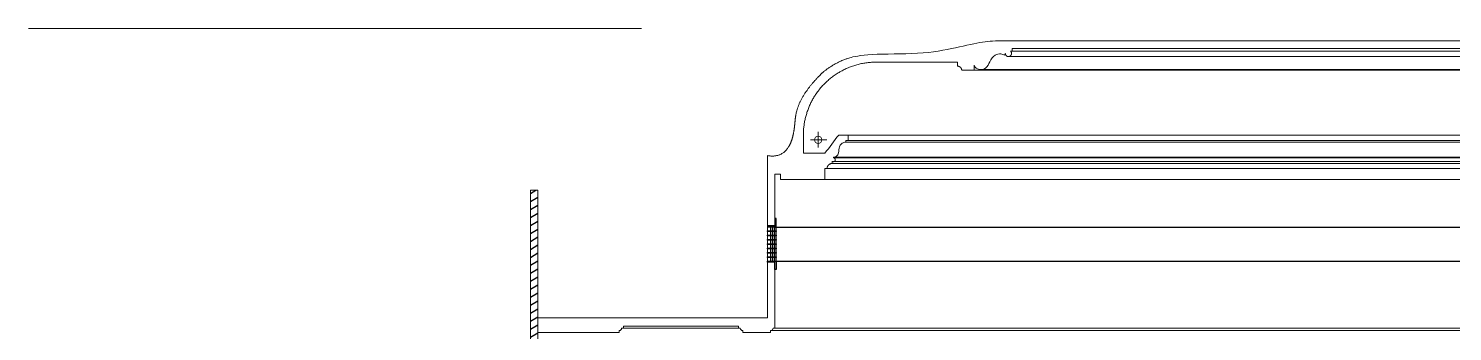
# Model space of a CAD drawing. Header units: inches. Extents: x -20583 to 399182, y -24453 to 525552.
# Drawn here: x 21159 to 25063, y 36375 to 37206 of the extents above; entities that cross this region are included whole.
import ezdxf

# ---------------------------------------------------------------- set-up
doc = ezdxf.new("R2010")
doc.units = ezdxf.units.IN
doc.header["$LTSCALE"] = 1000
doc.header["$MEASUREMENT"] = 0
doc.linetypes.add('DASHED', pattern=[0.75, 0.5, -0.25])
doc.linetypes.add('HIDDEN', pattern=[0.375, 0.25, -0.125])
for name, color, linetype in [('8', 8, 'Continuous'), ('A-Hidden', 8, 'HIDDEN'), ('FURNITURE', 200, 'Continuous'), ('METAL', 5, 'Continuous'), ('PROJECTION', 8, 'Continuous')]:
    doc.layers.add(name, color=color, linetype=linetype)
doc.layers.add('GRC', color=41, linetype='Continuous', lineweight=0)
doc.layers.add('Lighting', color=5, linetype='Continuous', lineweight=0)

# ---------------------------------------------------------------- blocks, each defined once
blk = doc.blocks.new('DIFFUSER SEC')
at = {"layer": 'FURNITURE', "color": 251, "linetype": 'Continuous', "lineweight": 0}
for p, q in [((55028.5, -20119.8), (55028.5, -20213.8)), ((55051.5, -20119.8), (55051.5, -20213.8))]:
    blk.add_line(p, q, dxfattribs=at)
at = {"layer": 'METAL'}
for points in [[(55048.5, -20096.8), (55048.5, -20116.8), (55028.5, -20116.8), (55028.5, -20119.8), (55051.5, -20119.8), (55051.5, -20096.8), (55048.5, -20096.8)], [(55048.5, -20236.8), (55048.5, -20216.8), (55028.5, -20216.8), (55028.5, -20213.8), (55051.5, -20213.8), (55051.5, -20236.8), (55048.5, -20236.8)]]:
    blk.add_lwpolyline(points, dxfattribs=at)
for points in [[(55028.5, -20130.2), (55051.5, -20130.2), (55051.5, -20132.2), (55028.5, -20132.2)], [(55028.5, -20142.1), (55051.5, -20142.1), (55051.5, -20144.1), (55028.5, -20144.1)], [(55028.5, -20154), (55051.5, -20154), (55051.5, -20156), (55028.5, -20156)], [(55028.5, -20165.8), (55051.5, -20165.8), (55051.5, -20167.8), (55028.5, -20167.8)], [(55028.5, -20177.7), (55051.5, -20177.7), (55051.5, -20179.7), (55028.5, -20179.7)], [(55028.5, -20189.6), (55051.5, -20189.6), (55051.5, -20191.6), (55028.5, -20191.6)], [(55028.5, -20201.5), (55051.5, -20201.5), (55051.5, -20203.5), (55028.5, -20203.5)]]:
    blk.add_lwpolyline(points, close=True, dxfattribs=at)
at = {"layer": 'PROJECTION'}
for p, q in [((55037.5, -20130.2), (55037.5, -20119.8)), ((55037.5, -20142.1), (55037.5, -20132.2)), ((55037.5, -20154), (55037.5, -20144.1)), ((55042.5, -20130.2), (55042.5, -20119.8)), ((55042.5, -20142.1), (55042.5, -20132.2)), ((55042.5, -20154), (55042.5, -20144.1)), ((55037.5, -20165.8), (55037.5, -20156)), ((55037.5, -20177.7), (55037.5, -20167.8)), ((55037.5, -20189.6), (55037.5, -20179.7)), ((55042.5, -20165.8), (55042.5, -20156)), ((55042.5, -20177.7), (55042.5, -20167.8)), ((55042.5, -20189.6), (55042.5, -20179.7)), ((55037.5, -20201.5), (55037.5, -20191.6)), ((55037.5, -20213.8), (55037.5, -20203.5)), ((55042.5, -20201.5), (55042.5, -20191.6)), ((55042.5, -20213.8), (55042.5, -20203.5))]:
    blk.add_line(p, q, dxfattribs=at)
blk = doc.blocks.new('light')
at = {"layer": 'Lighting'}
for p, q in [((111358.2, -7170.5), (111358.2, -7213.4)), ((111336.9, -7192.4), (111382.3, -7192.4))]:
    blk.add_line(p, q, dxfattribs=at)
blk.add_circle((111358.2, -7192.4), 9.95, dxfattribs=at)

msp = doc.modelspace()

# ---------------------------------------------------------------- hatches: boundary and pattern name
at = {"layer": '8'}
h = msp.add_hatch(dxfattribs=at)
h.set_pattern_fill('ANSI31', color=256, scale=150, angle=76.0286, style=0)
h.set_pattern_definition([(211.028577, (243651.293, 2374.438), (-9.6649787, 16.0670684), [])])
h.paths.add_polyline_path([(22535, 36128.1), (22555, 36128.1), (22555, 36762.3), (22535, 36762.3)])

# ---------------------------------------------------------------- linework, layer by layer
at = {"layer": '8', "linetype": 'HIDDEN', "ltscale": 20, "elevation": 0}
msp.add_lwpolyline([(27542.6, 36566.9), (23205, 36566.8), (23205, 36660.8), (27542.6, 36660.9)], close=True, dxfattribs=at)
at = {"layer": 'A-Hidden', "linetype": 'DASHED', "lineweight": 0, "ltscale": 10}
msp.add_line((30339, 37206.2, 0), (21158.5, 37206.2, 0), dxfattribs=at)
at = {"layer": 'GRC', "lineweight": 0}
for p, q in [((26899.1, 37129.8, 0), (23845.1, 37129.1, 0)), ((23855.7, 37143.8, 0), (26891.9, 37143.8, 0)), ((26996.9, 37091.4, 0), (23750.7, 37091.4, 0)), ((23771.3, 37093.4, 0), (26978.6, 37093.3, 0)), ((23399.3, 36894, 0), (27347.9, 36894, 0)), ((23405.7, 36913.9, 0), (27341.9, 36913.9, 0)), ((23405.7, 36899, 0), (27341.9, 36899, 0)), ((23347.9, 36821.9, 0), (27399.7, 36821.9, 0)), ((23361.9, 36836, 0), (27385.7, 36836, 0)), ((23365, 36840.8, 0), (27382.2, 36840.8, 0)), ((23365.2, 36853.2, 0), (27382.4, 36853.2, 0)), ((23365.2, 36851.2, 0), (27382.4, 36851.2, 0)), ((23341.9, 36791.9, 0), (27405.7, 36791.9, 0)), ((22789.7, 36384.4, 0), (23105, 36384.4, 0)), ((27554.7, 36377.3, 0), (23192.9, 36377.3, 0)), ((27542.6, 36384.4, 0), (23205, 36384.4, 0))]:
    msp.add_line(p, q, dxfattribs=at)
at = {"layer": 'GRC', "color": 1, "elevation": 0}
msp.add_lwpolyline([(23185, 36857.3), (23185, 36412.3), (22555, 36412.3), (22555, 36372.3), (22749.7, 36372.3), (22749.7, 36372.3), (22749.7, 36372.3), (22777.6, 36372.3), (22777.6, 36377.3, 0.413614), (22784.7, 36384.4), (22789.7, 36384.4), (22789.7, 36389.4), (23105, 36389.4), (23105, 36384.4), (23110, 36384.4, 0.413614), (23117.1, 36377.3), (23117.1, 36372.3), (23192.9, 36372.3), (23192.9, 36372.3), (23192.9, 36377.3, 0.413614), (23200, 36384.4), (23205, 36384.4), (23205, 36806.9)], format="xyb", dxfattribs=at)
at = {"layer": 'GRC', "color": 1, "lineweight": 0, "elevation": 0}
msp.add_lwpolyline([(22535, 36128.1), (22555, 36128.1), (22555, 36762.3), (22535, 36762.3)], close=True, dxfattribs=at)
at = {"layer": 'GRC', "color": 1}
for points, weights, knots in [([(23185, 36857.3, 0), (23261.8, 36844.3, 0), (23257.6, 36945.8, 0), (23261.6, 36965.4, 0), (23267.7, 37008.8, 0), (23298.9, 37049.9, 0), (23336.4, 37086, 0), (23369, 37110.9, 0), (23406.7, 37137.2, 0), (23493, 37135, 0), (23671.9, 37131.3, 0), (23741.2, 37171, 0), (23809.9, 37172.4, 0), (23859.9, 37172.4, 0), (24084.2, 37172.4, 0), (25095.8, 37172.4, 0)], [1, 1, 1, 1, 0.949253021674, 0.949253021674, 1, 0.949253021674, 0.949253021674, 1, 1, 1, 1, 1, 1, 1], [0.672419, 0.672419, 0.672419, 0.672419, 1.619398, 1.619398, 1.619398, 2.404796, 2.404796, 2.404796, 3.190194, 3.190194, 3.190194, 4.002694, 4.002694, 4.002694, 4.856498, 4.856498, 4.856498, 4.856498]), ([(23341.5, 37055.3, 0), (23379.5, 37093.3, 0), (23429.2, 37113.9, 0), (23482.9, 37113.9, 0), (23557.2, 37113.9, 0), (23631.5, 37113.9, 0), (23705.7, 37113.9, 0)], [1, 0.949253021674, 0.949253021674, 1, 1, 1, 1], [1220.88428, 1220.88428, 1220.88428, 1220.88428, 1221.669678, 1221.669678, 1221.669678, 1222.669678, 1222.669678, 1222.669678, 1222.669678]), ([(23282.9, 36863.9, 0), (23282.9, 36880.6, 0), (23282.9, 36897.3, 0), (23282.9, 36913.9, 0), (23282.9, 36967.7, 0), (23303.5, 37017.3, 0), (23341.5, 37055.3, 0)], [1, 1, 1, 1, 0.949253021674, 0.949253021674, 1], [1219.098882, 1219.098882, 1219.098882, 1219.098882, 1220.098882, 1220.098882, 1220.098882, 1220.88428, 1220.88428, 1220.88428, 1220.88428])]:
    msp.add_rational_spline(points, weights, degree=3, knots=knots, dxfattribs=at)
for points, knots in [([(23750.7, 37105.6, 0), (23751.2, 37103.9, 0), (23753.8, 37099.7, 0), (23763.2, 37091.4, 0), (23785.1, 37094.1, 0), (23793.9, 37115.7, 0), (23804.8, 37134, 0), (23822.7, 37138.1, 0), (23831.5, 37134.6, 0), (23834.2, 37132.5, 0)], [1227.240474, 1227.240474, 1227.240474, 1227.240474, 1263.20953, 1323.395093, 1470.775087, 1611.888659, 1766.488267, 1876.411689, 1946.427942, 1946.427942, 1946.427942, 1946.427942]), ([(23365.2, 36853.2, 0), (23368.2, 36853.2, 0), (23375.5, 36854.5, 0), (23380.9, 36867, 0), (23379.8, 36879.6, 0), (23386.4, 36891, 0), (23394.3, 36894, 0), (23398.7, 36893.9, 0), (23399.7, 36893.9, 0)], [12.38377, 12.38377, 12.38377, 12.38377, 191.063387, 414.968475, 742.989527, 949.449289, 1151.746905, 1213.098882, 1213.098882, 1213.098882, 1213.098882])]:
    msp.add_open_spline(points, degree=3, knots=knots, dxfattribs=at)
for points in [[(23834.2, 37132.5, 0), (23835, 37134.2, 0), (23835.8, 37135.9, 0), (23836.6, 37137.6, 0)], [(23850.9, 37143.8, 0), (23852.5, 37143.8, 0), (23854.1, 37143.8, 0), (23855.7, 37143.8, 0)], [(23855.7, 37143.8, 0), (23855.7, 37146.3, 0), (23855.7, 37148.9, 0), (23855.7, 37151.4, 0)], [(23855.7, 37151.4, 0), (23891.7, 37151.4, 0), (23927.7, 37151.4, 0), (25095.8, 37151.4, 0)], [(23705.7, 37113.9, 0), (23705.7, 37110.2, 0), (23705.7, 37106.4, 0), (23705.7, 37102.7, 0)], [(23717, 37091.4, 0), (23728.2, 37091.4, 0), (23739.5, 37091.4, 0), (23750.7, 37091.4, 0)], [(23750.7, 37091.4, 0), (23750.7, 37096.2, 0), (23750.7, 37100.9, 0), (23750.7, 37105.6, 0)], [(23379.7, 36913.9, 0), (23367.1, 36897.3, 0), (23354.5, 36880.6, 0), (23341.9, 36863.9, 0)], [(23405.7, 36913.9, 0), (23397, 36913.9, 0), (23388.4, 36913.9, 0), (23379.7, 36913.9, 0)], [(23399.7, 36893.9, 0), (23399.7, 36895.6, 0), (23399.7, 36897.3, 0), (23399.7, 36898.9, 0)], [(23399.7, 36898.9, 0), (23401.7, 36898.9, 0), (23403.7, 36898.9, 0), (23405.7, 36898.9, 0)], [(23405.7, 36898.9, 0), (23405.7, 36903.9, 0), (23405.7, 36908.9, 0), (23405.7, 36913.9, 0)], [(23341.9, 36863.9, 0), (23322.3, 36863.9, 0), (23302.6, 36863.9, 0), (23282.9, 36863.9, 0)], [(23341.9, 36791.9, 0), (23341.9, 36801.9, 0), (23341.9, 36811.9, 0), (23341.9, 36821.9, 0)], [(23341.9, 36821.9, 0), (23343.9, 36821.9, 0), (23345.9, 36821.9, 0), (23347.9, 36821.9, 0)], [(23361.9, 36835.9, 0), (23361.9, 36837.9, 0), (23361.9, 36839.9, 0), (23361.9, 36841.9, 0)], [(23365.2, 36851.2, 0), (23365.2, 36851.8, 0), (23365.2, 36852.5, 0), (23365.2, 36853.2, 0)], [(23205, 36806.9, 0), (23210, 36806.9, 0), (23215, 36806.9, 0), (23220, 36806.9, 0)], [(23220, 36806.9, 0), (23220, 36801.9, 0), (23220, 36796.9, 0), (23220, 36791.9, 0)], [(23220, 36791.9, 0), (23288.6, 36791.9, 0), (23315.3, 36791.9, 0), (23341.9, 36791.9, 0)]]:
    msp.add_open_spline(points, degree=3, dxfattribs=at)
for points, weights in [([(23836.6, 37137.6, 0), (23836.6, 37133.5, 0), (23839.1, 37130.3, 0), (23843, 37129.3, 0)], [1, 0.859857415077, 0.859857415077, 1]), ([(23843, 37129.3, 0), (23846.9, 37128.3, 0), (23850.7, 37130, 0), (23852.6, 37133.5, 0)], [1, 0.859857415077, 0.859857415077, 1]), ([(23852.6, 37133.5, 0), (23854.5, 37137.1, 0), (23853.9, 37141, 0), (23850.9, 37143.8, 0)], [1, 0.859857415077, 0.859857415077, 1]), ([(23705.7, 37102.7, 0), (23712.3, 37102.7, 0), (23717, 37098, 0), (23717, 37091.4, 0)], [1, 0.80473785416, 0.80473785416, 1]), ([(23347.9, 36821.9, 0), (23347.9, 36830.1, 0), (23353.7, 36835.9, 0), (23361.9, 36835.9, 0)], [1, 0.804737854124, 0.804737854124, 1]), ([(23361.9, 36841.9, 0), (23363.8, 36840.4, 0), (23366.2, 36840.3, 0), (23368.1, 36841.7, 0)], [1, 0.869851736995, 0.869851736995, 1]), ([(23370.1, 36847.5, 0), (23369.4, 36849.8, 0), (23367.5, 36851.2, 0), (23365.2, 36851.2, 0)], [1, 0.869851736995, 0.869851736995, 1]), ([(23368.1, 36841.7, 0), (23370.1, 36843, 0), (23370.8, 36845.2, 0), (23370.1, 36847.5, 0)], [1, 0.869851736995, 0.869851736995, 1])]:
    msp.add_rational_spline(points, weights, degree=3, dxfattribs=at)

# ---------------------------------------------------------------- block references
msp.add_blockref('DIFFUSER SEC', (-31843.5, 56781.5, 0))
at = {"layer": 'GRC'}
msp.add_blockref('light', (-88034.7, 44092.9, 0), dxfattribs=at)

doc.saveas('drawing.dxf')
